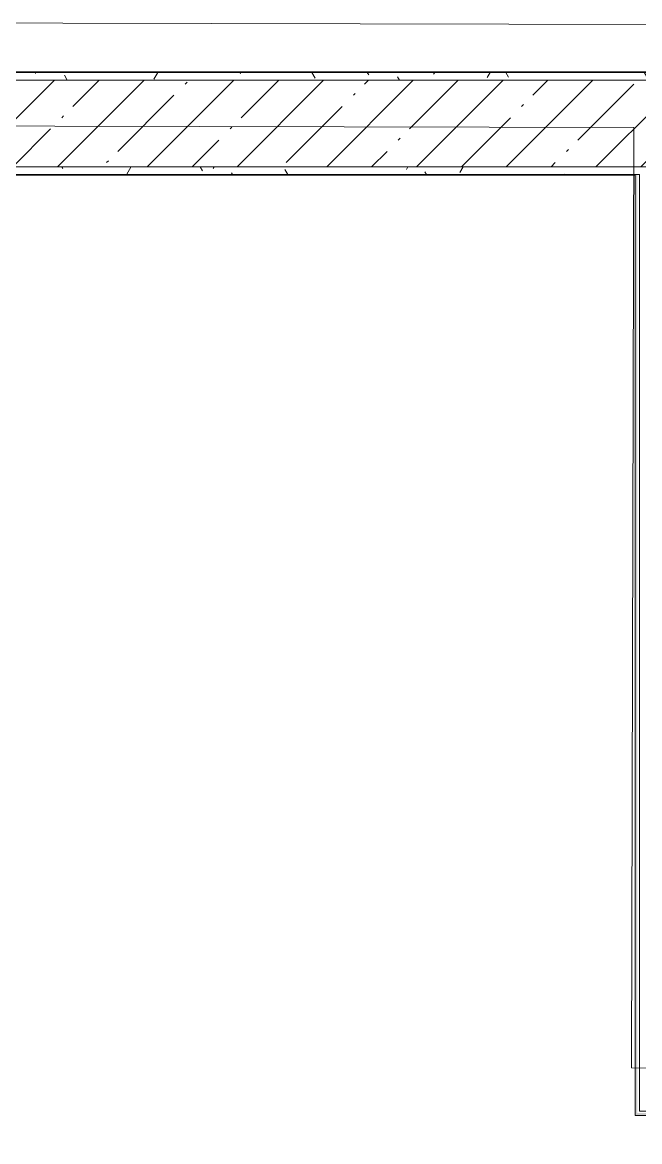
# Model space of a CAD drawing. Header units: millimetres. Extents: x -1113 to 415037, y -3642 to 28069.
# Drawn here: x 4776 to 6345, y 22916 to 25761 of the extents above; entities that cross this region are included whole.
import ezdxf

# ---------------------------------------------------------------- set-up
doc = ezdxf.new("R2010")
doc.units = ezdxf.units.MM
for name, color, linetype, lineweight in [('0) Стена 3.93м', 3, 'Continuous', 60), ('A-AREA-BNDY', 7, 'Continuous', 5), ('A-FLOR', 7, 'Continuous', 9), ('A-WALL', 7, 'Continuous', 5), ('I-WALL', 7, 'Continuous', 5)]:
    doc.layers.add(name, color=color, linetype=linetype, lineweight=lineweight)
doc.layers.add('A-AREA-PATT-1', color=7, linetype='Continuous', lineweight=5, true_color=0xa5bae0, transparency=1)
doc.layers.add('A-WALL-1', color=9, linetype='Continuous', lineweight=5, true_color=0x808080)
doc.layers.add('A-WALL-FNSH-1', color=9, linetype='Continuous', lineweight=5, true_color=0x808080)
pattern_1 = [(0, (0, 0), (243.84, 60.96), [20.117, -162.763, 20.117, -162.763, -975.36]), (0, (0, 0), (243.84, 60.96), [-365.76, 20.117, -345.643, 20.117, -162.763, -426.72]), (0, (0, 0), (243.84, 60.96), [-914.4, 20.117, -101.803, 20.117, -284.683]), (120, (91.44, 30.48), (-174.71291, 180.69163), [20.117, -162.763, 20.117, -162.763, -975.36]), (120, (91.44, 30.48), (-174.71291, 180.69163), [-365.76, 20.117, -345.643, 20.117, -162.763, -426.72]), (120, (91.44, 30.48), (-174.71291, 180.69163), [-914.4, 20.117, -101.803, 20.117, -284.683]), (240, (121.92, 152.4), (-69.12709, -241.65163), [20.117, -162.763, 20.117, -162.763, -975.36]), (240, (121.92, 152.4), (-69.12709, -241.65163), [-365.76, 20.117, -345.643, 20.117, -162.763, -426.72]), (240, (121.92, 152.4), (-69.12709, -241.65163), [-914.4, 20.117, -101.803, 20.117, -284.683])]

# ---------------------------------------------------------------- blocks, each defined once
blk = doc.blocks.new('1floor')
at = {"layer": 'A-AREA-PATT-1'}
h = blk.add_hatch(color=256, dxfattribs=at)
h.paths.add_polyline_path([(3871.1, 20770), (4061.1, 20770), (4060, 20775.1), (3911.1, 20775.1), (3911.1, 21525.1), (4061.1, 21525.1), (4059, 21575.1), (3911.1, 21575.1), (3910, 21720), (3871.1, 21720), (3871.1, 20927.4)])
h.paths.add_polyline_path([(5866.4, 20770), (6760, 20770), (6760, 20775), (6610, 20775), (6610, 20882), (4060, 20882), (4061.2, 20782), (4070, 20782), (4070.3, 20770), (5595, 20770)])
h.paths.add_polyline_path([(6569.4, 20775), (6560, 20775), (6560, 20782), (6570, 20782), (6570, 20775)])
h.paths.add_polyline_path([(8889, 23119), (8889, 23124.5), (8005, 23124.5), (8005, 23119), (8884.1, 23119)])
h.paths.add_polyline_path([(6980, 23119), (7055, 23119), (7055, 23124.5), (6274.5, 23124.7), (6274.5, 25509.5), (6269, 25509), (6269, 23119), (6897.9, 23119)])
h.paths.add_polyline_path([(4060, 24725.1), (4061.1, 24725.1), (4060, 24725.2)])
at = {"layer": 'I-WALL'}
h = blk.add_hatch(dxfattribs=at)
h.set_pattern_fill('FP_191', color=256, style=0, pattern_type=2)
h.set_pattern_definition(pattern_1)
h.paths.add_polyline_path([(6400, 25750), (9500, 25750), (9500, 25770), (4060, 25770), (4060, 25750), (6380, 25750)])
h = blk.add_hatch(dxfattribs=at)
h.set_pattern_fill('FP_1', color=256, style=0, pattern_type=2)
h.set_pattern_definition([(45, (0, 0), (-114.0493, 114.0493), []), (45, (114.05, 0), (-114.0493, 114.0493), [201.612, -40.322, 6.706, -33.617])])
h.paths.add_polyline_path([(5866.4, 25530), (9710, 25530), (9710, 25750), (4060, 25750), (4060, 25530), (4834.8, 25530)])
h = blk.add_hatch(dxfattribs=at)
h.set_pattern_fill('FP_191', color=256, style=0, pattern_type=2)
h.set_pattern_definition(pattern_1)
h.paths.add_polyline_path([(6300, 25510), (6300, 25530), (4060, 25530), (4061.1, 25510), (6280, 25510)])
at = {"layer": 'A-FLOR'}
for p, q in [((9710, 25770), (4061.1, 25770)), ((4061.1, 25510), (6280, 25510))]:
    blk.add_line(p, q, dxfattribs=at)
at = {"layer": 'A-WALL'}
for p, q in [((6269, 25509), (6269, 25510)), ((6280, 25510), (6280, 23130))]:
    blk.add_line(p, q, dxfattribs=at)
at = {"layer": 'A-WALL-1'}
for p, q in [((4060, 25750), (9710, 25750)), ((9710, 25530), (4060, 25530))]:
    blk.add_line(p, q, dxfattribs=at)
at = {"layer": 'A-WALL-FNSH-1'}
for p, q in [((9731, 25771), (4060, 25771)), ((4060, 25770), (9730, 25770)), ((4060, 25509), (6269, 25509)), ((6269, 25509), (6269, 23119)), ((7055, 23130), (6280, 23130)), ((6269, 23119), (7055, 23119))]:
    blk.add_line(p, q, dxfattribs=at)

msp = doc.modelspace()

# ---------------------------------------------------------------- linework, layer by layer
at = {"layer": 'A-AREA-BNDY', "flags": 128}
msp.add_lwpolyline([(4121.5, 25760.9), (9792.4, 25747.6), (9789, 24275.6), (9189, 24277), (9184.1, 22199), (9784.1, 22197.6), (9780.7, 20726.1), (10002, 20608.7), (9998.8, 19275.3), (9998.6, 19155.3), (9997.1, 18525.3), (9996.8, 18405.3), (9995.3, 17775.3), (9955.3, 17775.4), (9956.8, 18405.4), (9957.1, 18525.4), (9958.6, 19155.4), (9958.8, 19275.4), (9962.2, 20725.1), (8939.2, 20727.5), (8939.2, 20748.5), (6619.7, 20754), (6619.6, 20726), (6607.3, 15477.5)], dxfattribs=at)
msp.add_lwpolyline([(4112, 21709.9), (3923.1, 21710.3), (3920.8, 20760.3), (6619.7, 20754), (8938.7, 20748.5), (8944.2, 23097.5), (6324.2, 23103.7), (6329.8, 25493.7), (4120.8, 25498.9), (4113.1, 22210.9), (4734.1, 22209.4), (4732.6, 21567.4), (4111.6, 21568.9)], close=True, dxfattribs=at)

# ---------------------------------------------------------------- block references
at = {"layer": '0) Стена 3.93м'}
msp.add_blockref('1floor', (64.7, -136.1), dxfattribs=at)

doc.saveas('drawing.dxf')
